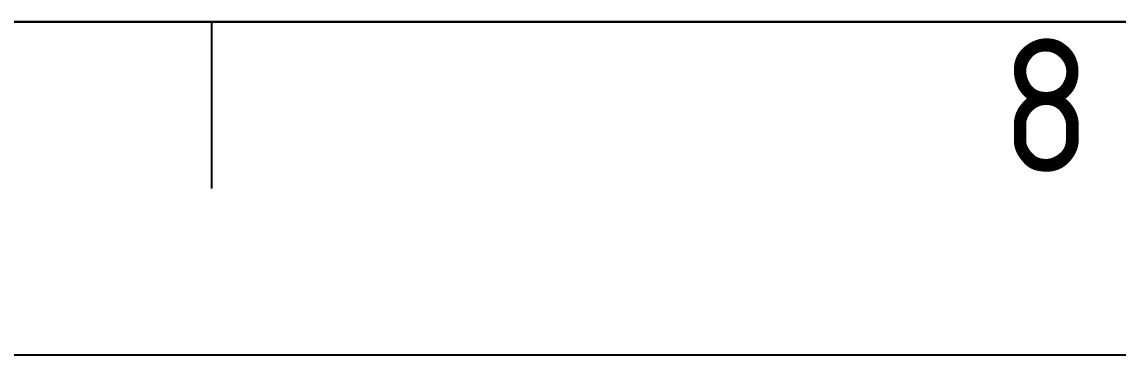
# Model space of a CAD drawing. Header units: millimetres. Extents: x 3247 to 3667, y 1230 to 1527.
# Drawn here: x 3601.11 to 3633.96, y 1230.13 to 1240.13 of the extents above; entities that cross this region are included whole.
import ezdxf
from ezdxf.enums import TextEntityAlignment as Align

# ---------------------------------------------------------------- set-up
doc = ezdxf.new("R2010")
doc.units = ezdxf.units.MM
doc.layers.add('AM_BOR', color=7, linetype='Continuous', lineweight=50)
doc.styles.add('ACISOTS', font='isocp.shx', dxfattribs={"bigfont": 'gbcbig.shx'})

# ---------------------------------------------------------------- blocks, each defined once
blk = doc.blocks.new('ISO_A3')
blk.add_line((10, 10), (410, 10))
at = {"layer": 'AM_BOR', "color": 1, "lineweight": 25}
for p, q in [((360, 5), (360, 10)), ((420, 0), (0, 0))]:
    blk.add_line(p, q, dxfattribs=at)
at = {"layer": 'AM_BOR', "color": 1, "lineweight": 25, "style": 'ACISOTS'}
blk.add_text('8', height=4, dxfattribs=at).set_placement((385, 7.5), align=Align.MIDDLE)
blk = doc.blocks.new('ISO_TITLEA')
blk.add_line((0, 0), (-165, 0))
at = {"layer": 'AM_BOR', "color": 2, "lineweight": 35, "style": 'ACISOTS'}
for tag, p, height in [('GEN-TITLE-DWG{13.6}', (-161.687, 43.036), 3), ('GEN-TITLE-FSCM{8.6}', (-113.318, 43.036), 3), ('GEN-TITLE-SHEET{11.8}', (-79.666, 43.105), 3), ('GEN-TITLE-SCA{12.7}', (-38.055, 43.132), 3), ('GEN-TITLE-SIZ{22.6}', (-152.297, 38.23), 3), ('GEN-TITLE-DACT{21}', (-78.215, 33.136), 3.5), ('GEN-TITLE-DAT{7.1}', (-152.297, 32.23), 3), ('GEN-TITLE-NAME{14.9}', (-129.044, 32.23), 3), ('GEN-TITLE-CHKD{7.1}', (-152.297, 26.143), 3), ('GEN-TITLE-CHKM{14.9}', (-129.044, 26.143), 3), ('GEN-TITLE-DES1{12.3}', (-78.24, 20.936), 6), ('GEN-TITLE-APPD{7.1}', (-152.297, 20.171), 3), ('GEN-TITLE-APPM{14.9}', (-129.044, 20.171), 3), ('GEN-TITLE-DES2{24.5}', (-78.215, 15.443), 3), ('GEN-TITLE-ISSD{7.1}', (-152.297, 14.084), 3), ('GEN-TITLE-ISSM{14.9}', (-129.044, 14.084), 3), ('GEN-TITLE-REV{22.6}', (-152.297, 8.084), 3), ('GEN-TITLE-CTRN{19.4}', (-152.297, 2.084), 3.5)]:
    blk.add_attdef(tag, p, '', height=height, dxfattribs=at)
at = {"layer": 'AM_BOR', "style": 'ACISOTS'}
blk.add_attdef('GEN-TITLE-NR{12.3}', (-78.077, 1.634), '', height=6, dxfattribs=at)

msp = doc.modelspace()

# ---------------------------------------------------------------- block references
at = {"lineweight": 0}
for name, p in [('ISO_A3', (3246.805, 1230.128)), ('ISO_TITLEA', (3656.805, 1240.128))]:
    msp.add_blockref(name, p, dxfattribs=at)

doc.saveas('drawing.dxf')
